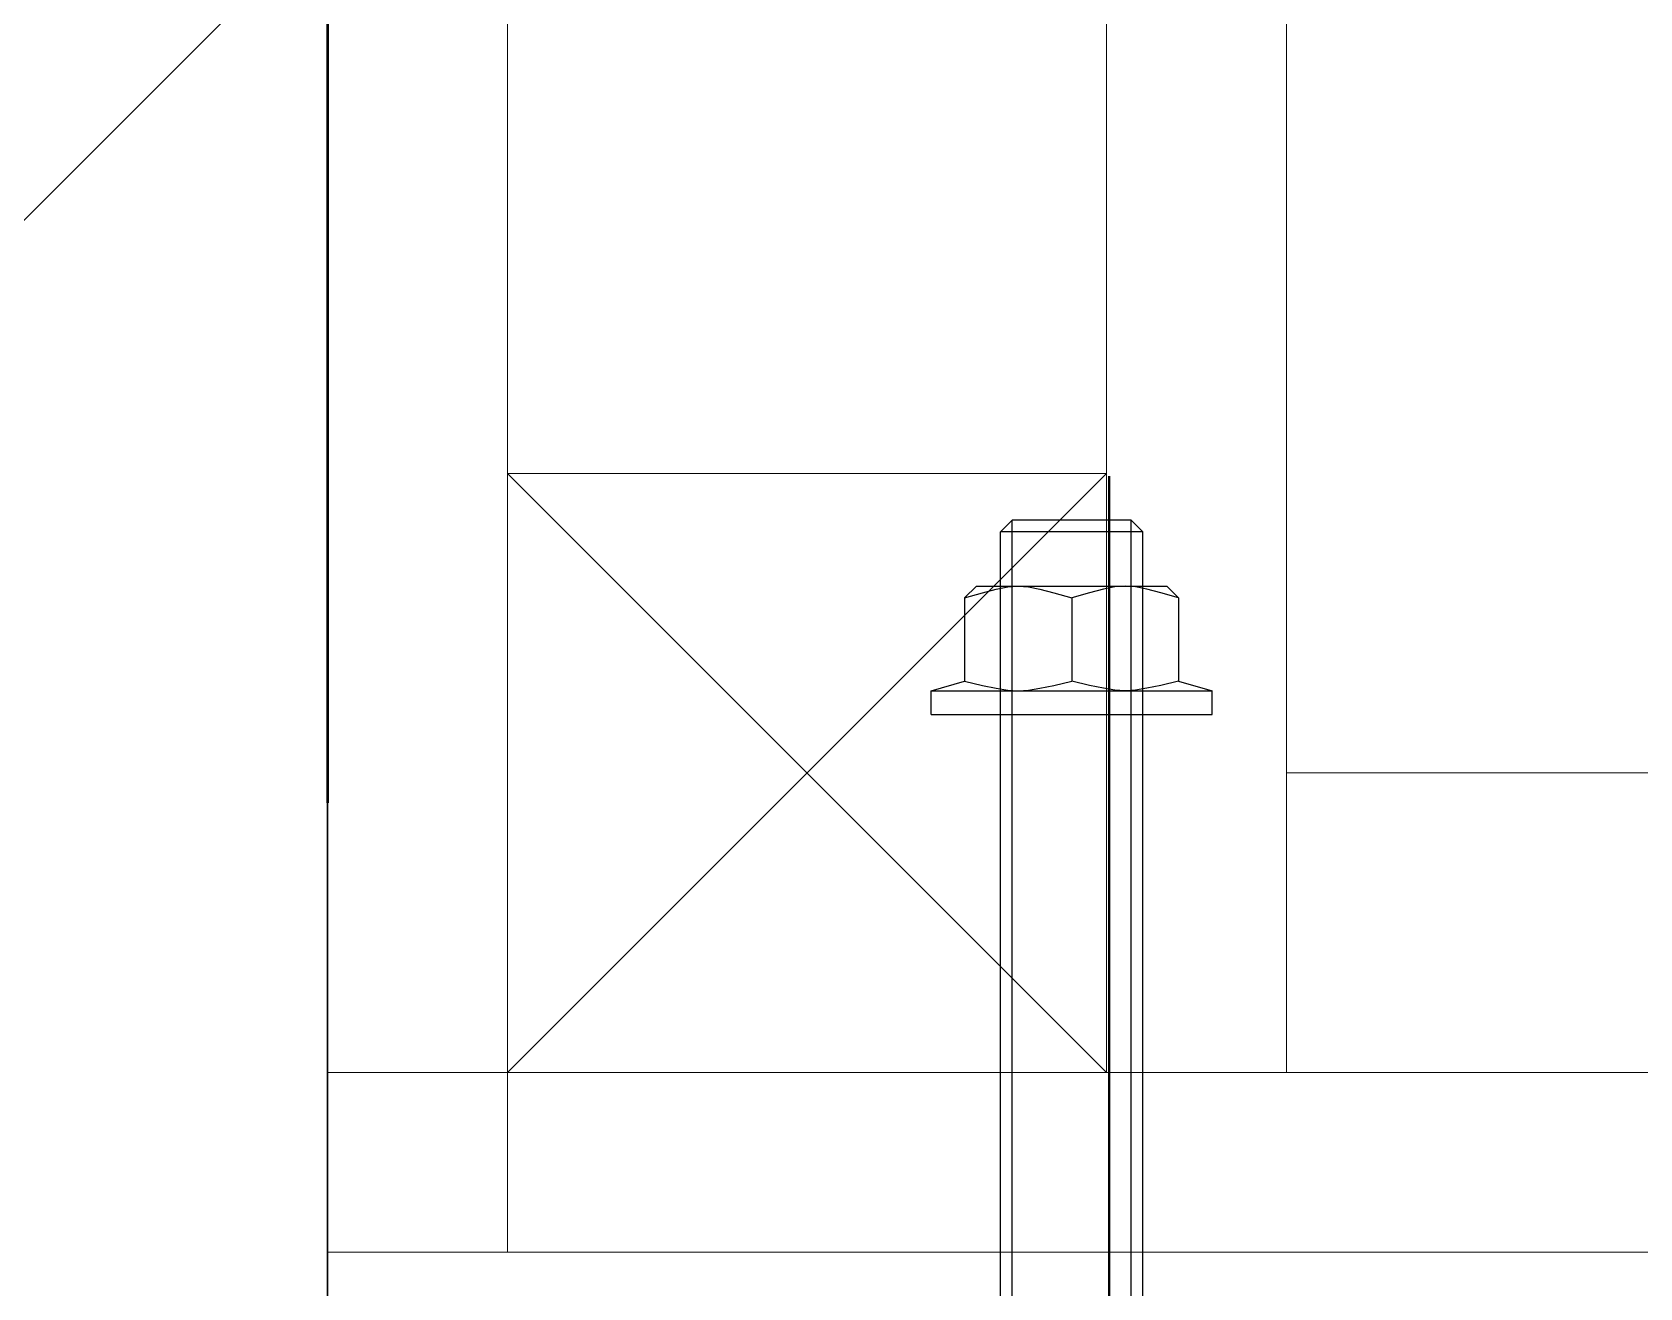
# Model space of a CAD drawing. Header units: millimetres. Extents: x 54215 to 67697, y 23496 to 56611.
# Drawn here: x 56953.92 to 56964.65, y 41089.73 to 41098.11 of the extents above; entities that cross this region are included whole.
import ezdxf

# ---------------------------------------------------------------- set-up
doc = ezdxf.new("R2010")
doc.units = ezdxf.units.MM
doc.linetypes.add('DASHED', pattern=[19.05, 12.7, -6.35])
for name, color, linetype, lineweight in [('- 0.25', 43, 'Continuous', 25), ('- 0.50', 30, 'Continuous', 50), ('no3_duvar kaplama', 8, 'Continuous', 0), ('no3_kutuprofil kesit', 74, 'Continuous', 18), ('taş', 253, 'Continuous', 40)]:
    doc.layers.add(name, color=color, linetype=linetype, lineweight=lineweight)
doc.layers.add('LEGNO', color=3, linetype='Continuous')
doc.layers.add('no3_alçıpan kesit', color=7, linetype='Continuous', lineweight=20, true_color=0xf5003d)

# ---------------------------------------------------------------- blocks, each defined once
blk = doc.blocks.new('sistemmm')
at = {"layer": '- 0.25'}
blk.add_line((11555.354, 23716.957), (11555.354, 23600.12), dxfattribs=at)
at = {"layer": 'LEGNO'}
for p, q in [((11549.99, 23718.845), (11549.911, 23718.766)), ((11550.863, 23718.766), (11550.785, 23718.845)), ((11549.752, 23718.404), (11549.673, 23718.326)), ((11551.023, 23718.404), (11549.752, 23718.404)), ((11551.023, 23718.404), (11551.102, 23718.326)), ((11549.673, 23718.326), (11549.673, 23717.769)), ((11550.387, 23718.326), (11550.387, 23717.769)), ((11551.102, 23718.326), (11551.102, 23717.769)), ((11549.673, 23717.769), (11549.45, 23717.706)), ((11551.324, 23717.706), (11551.102, 23717.769)), ((11549.45, 23717.548), (11549.45, 23717.706)), ((11551.324, 23717.706), (11549.45, 23717.706)), ((11551.324, 23717.548), (11551.324, 23717.706)), ((11551.324, 23717.548), (11549.45, 23717.548))]:
    blk.add_line(p, q, dxfattribs=at)
at = {"layer": 'LEGNO', "linetype": 'DASHED'}
for p, q in [((11549.99, 23718.845), (11550.785, 23718.845)), ((11549.99, 23713.086), (11549.99, 23718.845)), ((11550.785, 23713.086), (11550.785, 23718.845)), ((11549.911, 23713.086), (11549.911, 23718.766)), ((11549.911, 23718.766), (11550.863, 23718.766)), ((11550.863, 23713.086), (11550.863, 23718.766))]:
    blk.add_line(p, q, dxfattribs=at)
at = {"layer": 'LEGNO'}
for points in [[(11549.673, 23718.326), (11549.791, 23718.36), (11549.885, 23718.385), (11549.962, 23718.399), (11550.03, 23718.404), (11550.098, 23718.399), (11550.175, 23718.385), (11550.269, 23718.36), (11550.387, 23718.326)], [(11551.102, 23718.326), (11550.983, 23718.36), (11550.89, 23718.385), (11550.813, 23718.399), (11550.744, 23718.404), (11550.676, 23718.399), (11550.599, 23718.385), (11550.506, 23718.36), (11550.387, 23718.326)], [(11549.673, 23717.769), (11549.791, 23717.741), (11549.885, 23717.722), (11549.962, 23717.71), (11550.03, 23717.706), (11550.098, 23717.71), (11550.175, 23717.722), (11550.269, 23717.741), (11550.387, 23717.769)], [(11551.102, 23717.769), (11550.983, 23717.742), (11550.89, 23717.722), (11550.813, 23717.71), (11550.744, 23717.706), (11550.676, 23717.71), (11550.599, 23717.722), (11550.506, 23717.742), (11550.387, 23717.769)]]:
    blk.add_lwpolyline(points, dxfattribs=at)
at = {"layer": 'no3_alçıpan kesit'}
for p, q in [((11554.154, 23713.957), (11554.154, 23778.457)), ((11555.354, 23713.957), (11555.354, 23778.457)), ((11550.154, 23715.157), (11550.154, 23763.957)), ((11548.954, 23715.157), (11548.954, 23762.757)), ((11555.354, 23715.157), (11539.654, 23715.157)), ((11555.354, 23713.957), (11539.654, 23713.957))]:
    blk.add_line(p, q, dxfattribs=at)
at = {"layer": 'no3_duvar kaplama'}
blk.add_line((11543.654, 23717.157), (11548.954, 23717.157), dxfattribs=at)
at = {"layer": 'no3_kutuprofil kesit'}
for p, q in [((11554.154, 23715.157), (11550.154, 23719.157)), ((11554.154, 23719.157), (11550.154, 23715.157))]:
    blk.add_line(p, q, dxfattribs=at)
blk.add_lwpolyline([(11550.154, 23719.157), (11554.154, 23719.157), (11554.154, 23715.157), (11550.154, 23715.157)], close=True, dxfattribs=at)
at = {"layer": 'taş', "color": 7}
blk.add_line((11550.137, 23608.028), (11550.137, 23719.139), dxfattribs=at)

msp = doc.modelspace()

# ---------------------------------------------------------------- hatches: boundary and pattern name
at = {"layer": 'no3_duvar kaplama'}
h = msp.add_hatch(dxfattribs=at)
h.set_pattern_fill('AR-RROOF', color=256, angle=45)
h.set_pattern_definition([(45, (46221.925, 23801.787), (21.552615, 57.47364), [381, -50.8, 127, -25.4]), (45, (46236.832, 23834.654), (-41.847994, 5.92697), [76.2, -8.382, 152.4, -19.05]), (45, (46215.639, 23826.033), (81.36112, 105.428207), [203.2, -35.56, 101.6, -25.4])])
h.paths.add_polyline_path([(56201.804, 40920.463), (56297.454, 40920.463), (56297.454, 41144.463), (56201.804, 41144.463)])
h.paths.add_polyline_path([(56955.888, 41154.463), (56912.184, 41154.463), (56912.184, 41149.973), (56913.554, 41149.973), (56913.554, 41146.973), (56912.184, 41146.973), (56912.184, 41144.451), (56910.181, 41144.451), (56910.181, 41146.973), (56901.154, 41146.973), (56901.154, 40920.463), (56955.888, 40920.463)])

# ---------------------------------------------------------------- linework, layer by layer
at = {"layer": '- 0.25'}
msp.add_line((56955.888, 41092.963), (56955.888, 40976.126), dxfattribs=at)
at = {"layer": '- 0.50'}
msp.add_line((56955.888, 41154.463), (56955.888, 41092.963), dxfattribs=at)
msp.add_line((56955.888, 40976.126), (56955.888, 41154.463))

# ---------------------------------------------------------------- block references
at = {"xscale": -1}
msp.add_blockref('sistemmm', (68511.243, 17376.006), dxfattribs=at)

doc.saveas('drawing.dxf')
